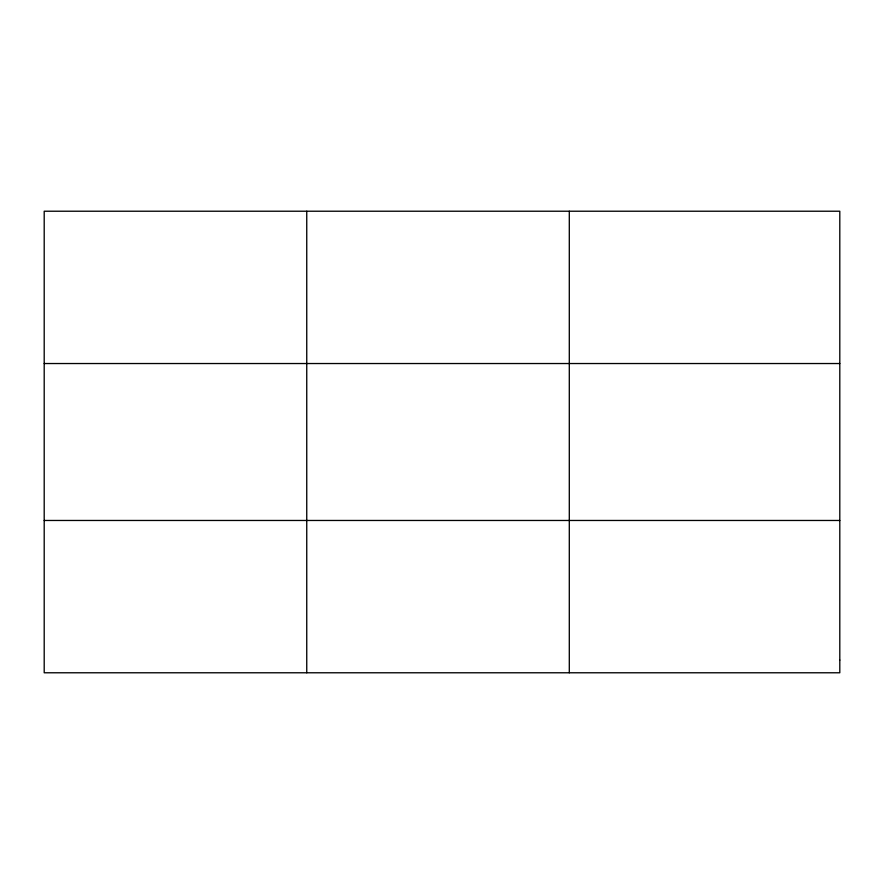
<?xml version="1.0" encoding="UTF-8"?>
<svg xmlns="http://www.w3.org/2000/svg" width="884" height="884" viewBox="0 0 884 884"><rect width="100%" height="100%" fill="white"/><g stroke="black" fill="none" stroke-linecap="round" stroke-linejoin="round"><path stroke-width="1.33" d="M306.748 672.779L306.748 211.221M569.296 672.779L569.296 211.221M44.2 363.534L839.8 363.534M44.2 520.466L839.8 520.466M839.8 660.083L839.8 672.779L44.2 672.779L44.2 211.221L839.8 211.221L839.8 660.083"/></g></svg>
